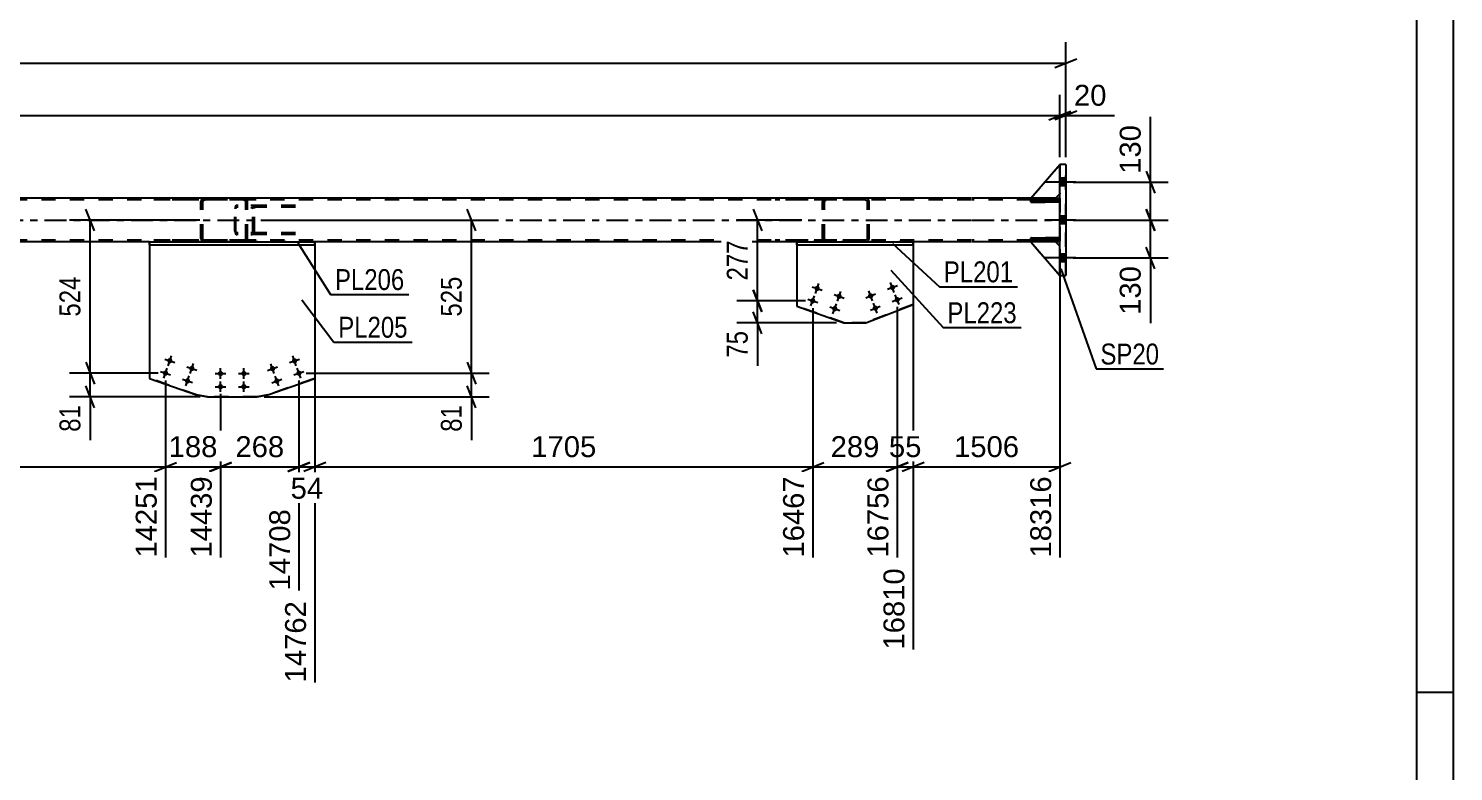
# Model space of a CAD drawing. Header units: millimetres. Extents: x -55 to 786, y -408 to 186.
# Drawn here: x 590.8 to 785.9, y -269.4 to -167.6 of the extents above; entities that cross this region are included whole.
import ezdxf

# ---------------------------------------------------------------- set-up
doc = ezdxf.new("R2010")
doc.units = ezdxf.units.MM
doc.linetypes.add('DXK_LINE_DOT2', pattern=[3.9198, 1.9599, -1.9599])
doc.linetypes.add('DXK_LINE_DOT3', pattern=[5.9187, 2.979, -0.9799, 0.9799, -0.9799])
doc.styles.add('Arial', font='ARIAL.TTF', dxfattribs={"height": 0.2})
doc.styles.add('Arial Narrow', font='ARIALN.TTF', dxfattribs={"height": 0.2})

# ---------------------------------------------------------------- blocks, each defined once
blk = doc.blocks.new('Unknown-318893114-1115')
at = {"color": 5, "linetype": 'Continuous'}
for p, q in [((785.92, -407.53), (785.92, 186.47)), ((780.92, -402.53), (780.92, 181.47)), ((785.92, -258.53), (780.92, -258.53))]:
    blk.add_line(p, q, dxfattribs=at)
blk = doc.blocks.new('Part-318893114-1820 - 1630')
at = {"color": 7, "linetype": 'DXK_LINE_DOT2'}
for p, q in [((728.02, -190.82), (732.02, -186.22)), ((732.02, -186.22), (732.02, -190.22)), ((731.42, -190.82), (728.02, -190.82)), ((732.02, -190.22), (731.42, -190.82))]:
    blk.add_line(p, q, dxfattribs=at)
blk = doc.blocks.new('Part-318893114-1666 - 1630')
at = {"color": 7, "linetype": 'DXK_LINE_DOT2'}
for p, q in [((620.26, -190.82), (607.91, -190.82)), ((620.26, -191.06), (607.91, -191.06)), ((614.43, -191.11), (614.39, -191.3)), ((614.65, -191.3), (614.66, -191.21)), ((614.66, -191.21), (614.72, -191.13)), ((614.9, -190.82), (614.71, -190.85)), ((614.72, -191.13), (614.8, -191.08)), ((614.8, -191.08), (614.9, -191.06)), ((620.46, -190.85), (620.26, -190.82)), ((620.26, -191.06), (620.36, -191.08)), ((620.36, -191.08), (620.44, -191.13)), ((620.44, -191.13), (620.5, -191.21)), ((620.5, -191.21), (620.52, -191.3)), ((620.77, -191.3), (620.74, -191.11)), ((614.39, -196.34), (614.39, -191.3)), ((614.65, -196.34), (614.65, -191.3)), ((620.52, -196.34), (620.52, -191.3)), ((620.77, -196.34), (620.77, -191.3)), ((620.26, -196.58), (607.91, -196.58)), ((620.26, -196.82), (607.91, -196.82)), ((614.39, -196.34), (614.43, -196.52)), ((614.66, -196.43), (614.65, -196.34)), ((614.72, -196.51), (614.66, -196.43)), ((614.71, -196.78), (614.9, -196.82)), ((614.8, -196.56), (614.72, -196.51)), ((614.9, -196.58), (614.8, -196.56)), ((620.36, -196.56), (620.26, -196.58)), ((620.26, -196.82), (620.46, -196.78)), ((620.44, -196.51), (620.36, -196.56)), ((620.5, -196.43), (620.44, -196.51)), ((620.52, -196.34), (620.5, -196.43)), ((620.74, -196.52), (620.77, -196.34))]:
    blk.add_line(p, q, dxfattribs=at)
for centre, start, end in [((614.88, -191.32), 110.7583, 155.68), ((620.28, -191.32), 24.32, 69.2417), ((614.88, -196.32), 204.32, 249.2417), ((620.28, -196.32), 290.7583, 335.68)]:
    blk.add_arc(centre, 0.496, start, end, dxfattribs=at)
blk = doc.blocks.new('Part-318893114-1647 - 1630')
at = {"color": 7, "linetype": 'DXK_LINE_DOT2'}
for p, q in [((619.06, -192.11), (619.04, -192.3)), ((619.04, -195.34), (619.04, -192.3)), ((619.12, -191.96), (619.06, -192.11)), ((619.21, -191.85), (619.12, -191.96)), ((619.17, -192.3), (619.18, -192.21)), ((619.17, -195.34), (619.17, -192.3)), ((619.18, -192.21), (619.21, -192.13)), ((619.31, -191.82), (619.21, -191.85)), ((619.21, -192.13), (619.26, -192.08)), ((619.26, -192.08), (619.31, -192.06)), ((627.31, -191.82), (619.31, -191.82)), ((627.31, -192.06), (619.31, -192.06)), ((620.77, -192.06), (620.77, -191.82)), ((621.41, -191.85), (621.22, -191.82)), ((621.22, -192.06), (621.32, -192.08)), ((621.32, -192.08), (621.4, -192.13)), ((621.4, -192.13), (621.45, -192.21)), ((621.45, -192.21), (621.47, -192.3)), ((621.47, -195.34), (621.47, -192.3)), ((621.72, -192.3), (621.69, -192.11)), ((621.72, -195.34), (621.72, -192.3)), ((619.04, -195.34), (619.06, -195.52)), ((619.06, -195.52), (619.12, -195.68)), ((619.12, -195.68), (619.21, -195.78)), ((619.18, -195.43), (619.17, -195.34)), ((619.21, -195.51), (619.18, -195.43)), ((619.26, -195.56), (619.21, -195.51)), ((619.21, -195.78), (619.31, -195.82)), ((619.31, -195.58), (619.26, -195.56)), ((627.31, -195.58), (619.31, -195.58)), ((627.31, -195.82), (619.31, -195.82)), ((620.77, -195.82), (620.77, -195.58)), ((621.32, -195.56), (621.22, -195.58)), ((621.22, -195.82), (621.41, -195.78)), ((621.4, -195.51), (621.32, -195.56)), ((621.45, -195.43), (621.4, -195.51)), ((621.47, -195.34), (621.45, -195.43)), ((621.69, -195.52), (621.72, -195.34))]:
    blk.add_line(p, q, dxfattribs=at)
for centre, start, end in [((621.24, -192.31), 23.8952, 68.8487), ((621.24, -195.32), 291.1513, 336.1048)]:
    blk.add_arc(centre, 0.492, start, end, dxfattribs=at)
blk = doc.blocks.new('Part-318893114-1802 - 1630')
at = {"color": 2, "linetype": 'Continuous'}
for p, q in [((732.02, -186.22), (732.02, -186.22)), ((732.02, -201.42), (732.02, -186.22)), ((732.82, -186.22), (732.02, -186.22)), ((732.82, -186.22), (732.82, -186.22)), ((732.82, -186.22), (732.82, -201.42)), ((732.02, -201.42), (732.02, -201.42)), ((732.02, -201.42), (732.82, -201.42)), ((732.82, -201.42), (732.82, -201.42))]:
    blk.add_line(p, q, dxfattribs=at)
at = {"color": 7, "linetype": 'DXK_LINE_DOT2'}
for p, q in [((732.02, -201.42), (732.02, -186.22)), ((732.82, -201.42), (732.82, -186.22))]:
    blk.add_line(p, q, dxfattribs=at)
blk = doc.blocks.new('Bolt-318893114-1747 - 1630')
at = {"linetype": 'Continuous'}
for points in [[(616.7, -214.85, -1), (617.42, -214.85, -1)], [(619.9, -214.85, -1), (620.62, -214.85, -1)], [(616.7, -216.65, -1), (617.42, -216.65, -1)], [(619.9, -216.65, -1), (620.62, -216.65, -1)]]:
    blk.add_hatch(color=1, dxfattribs=at).paths.add_polyline_path(points)
at = {"color": 1, "linetype": 'Continuous'}
for p, q in [((617.06, -215.57), (617.06, -214.13)), ((620.26, -215.57), (620.26, -214.13)), ((616.34, -214.85), (617.78, -214.85)), ((617.06, -217.37), (617.06, -215.93)), ((619.54, -214.85), (620.98, -214.85)), ((620.26, -217.37), (620.26, -215.93)), ((616.34, -216.65), (617.78, -216.65)), ((619.54, -216.65), (620.98, -216.65))]:
    blk.add_line(p, q, dxfattribs=at)
blk = doc.blocks.new('Part-318893114-1811 - 1630')
at = {"color": 2, "linetype": 'Continuous'}
for p, q in [((607.36, -197.22), (607.36, -196.82)), ((607.36, -196.82), (629.97, -196.82)), ((629.97, -196.82), (629.97, -197.22)), ((607.36, -197.22), (629.97, -197.22))]:
    blk.add_line(p, q, dxfattribs=at)
at = {"color": 7, "linetype": 'DXK_LINE_DOT2'}
for p, q in [((607.36, -196.82), (607.36, -197.22)), ((629.97, -197.22), (629.97, -196.82))]:
    blk.add_line(p, q, dxfattribs=at)
blk = doc.blocks.new('Part-318893114-1718 - 1630')
at = {"color": 7, "linetype": 'DXK_LINE_DOT2'}
for p, q in [((732.02, -191.06), (728.02, -191.06)), ((728.02, -191.06), (728.02, -191.38)), ((731.42, -191.38), (731.42, -191.06)), ((732.02, -191.38), (732.02, -191.06)), ((732.02, -191.06), (732.02, -191.38)), ((728.02, -191.38), (732.02, -191.38))]:
    blk.add_line(p, q, dxfattribs=at)
blk = doc.blocks.new('Part-318893114-1863 - 1630')
at = {"color": 7, "linetype": 'DXK_LINE_DOT2'}
for p, q in [((732.02, -196.26), (728.02, -196.26)), ((728.02, -196.26), (728.02, -196.58)), ((728.02, -196.58), (732.02, -196.58)), ((731.42, -196.58), (731.42, -196.26)), ((732.02, -196.58), (732.02, -196.26)), ((732.02, -196.26), (732.02, -196.58))]:
    blk.add_line(p, q, dxfattribs=at)
blk = doc.blocks.new('Part-318893114-1721 - 1630')
at = {"color": 2, "linetype": 'Continuous'}
for p, q in [((728.02, -191.38), (728.02, -191.06)), ((728.02, -191.06), (732.02, -191.06)), ((732.02, -191.38), (732.02, -191.06)), ((732.02, -191.38), (728.02, -191.38))]:
    blk.add_line(p, q, dxfattribs=at)
at = {"color": 7, "linetype": 'DXK_LINE_DOT2'}
for p, q in [((731.42, -191.38), (731.42, -191.06)), ((732.02, -191.06), (732.02, -191.38))]:
    blk.add_line(p, q, dxfattribs=at)
blk = doc.blocks.new('Bolt-318893114-1842 - 1630')
at = {"linetype": 'Continuous'}
for points in [[(623.96, -213.9), (624.02, -213.86), (624.09, -213.83), (624.16, -213.82), (624.24, -213.82), (624.31, -213.84), (624.38, -213.87), (624.44, -213.92), (624.48, -213.98), (624.52, -214.05), (624.54, -214.12), (624.54, -214.19), (624.53, -214.27), (624.51, -214.34), (624.46, -214.4), (624.41, -214.45), (624.35, -214.5), (624.28, -214.52), (624.2, -214.54), (624.13, -214.53), (624.06, -214.51), (623.99, -214.48), (623.93, -214.43), (623.88, -214.37), (623.85, -214.31), (623.83, -214.23), (623.82, -214.16), (623.84, -214.09), (623.86, -214.01), (623.9, -213.95)], [(626.97, -212.83), (627.03, -212.79), (627.1, -212.76), (627.18, -212.75), (627.25, -212.75), (627.33, -212.77), (627.39, -212.8), (627.45, -212.85), (627.5, -212.91), (627.53, -212.98), (627.55, -213.05), (627.56, -213.12), (627.55, -213.2), (627.52, -213.27), (627.48, -213.33), (627.43, -213.38), (627.36, -213.43), (627.29, -213.45), (627.22, -213.47), (627.15, -213.46), (627.07, -213.44), (627.01, -213.41), (626.95, -213.36), (626.9, -213.3), (626.86, -213.24), (626.84, -213.16), (626.84, -213.09), (626.85, -213.02), (626.88, -212.94), (626.92, -212.88)], [(627.57, -214.52), (627.64, -214.48), (627.71, -214.46), (627.78, -214.44), (627.86, -214.45), (627.93, -214.47), (628, -214.5), (628.05, -214.55), (628.1, -214.6), (628.14, -214.67), (628.16, -214.74), (628.16, -214.82), (628.15, -214.89), (628.12, -214.96), (628.08, -215.03), (628.03, -215.08), (627.97, -215.12), (627.9, -215.15), (627.82, -215.16), (627.75, -215.16), (627.67, -215.14), (627.61, -215.11), (627.55, -215.06), (627.5, -215), (627.47, -214.93), (627.45, -214.86), (627.44, -214.79), (627.45, -214.71), (627.48, -214.64), (627.52, -214.58)], [(624.56, -215.59), (624.62, -215.55), (624.69, -215.53), (624.76, -215.51), (624.84, -215.52), (624.91, -215.54), (624.98, -215.57), (625.04, -215.62), (625.09, -215.67), (625.12, -215.74), (625.14, -215.81), (625.14, -215.89), (625.13, -215.96), (625.11, -216.03), (625.07, -216.1), (625.01, -216.15), (624.95, -216.19), (624.88, -216.22), (624.81, -216.23), (624.73, -216.23), (624.66, -216.21), (624.59, -216.18), (624.53, -216.13), (624.48, -216.07), (624.45, -216), (624.43, -215.93), (624.43, -215.86), (624.44, -215.78), (624.46, -215.71), (624.5, -215.65)]]:
    blk.add_hatch(color=1, dxfattribs=at).paths.add_polyline_path(points)
at = {"color": 1, "linetype": 'Continuous'}
for p, q in [((627.44, -213.78), (626.96, -212.43)), ((623.5, -214.42), (624.86, -213.94)), ((624.42, -214.85), (623.94, -213.5)), ((626.52, -213.35), (627.88, -212.87)), ((627.12, -215.04), (628.48, -214.56)), ((628.04, -215.48), (627.56, -214.12)), ((624.11, -216.11), (625.46, -215.63)), ((625.03, -216.55), (624.54, -215.19))]:
    blk.add_line(p, q, dxfattribs=at)
blk = doc.blocks.new('Bolt-318893114-1742 - 1630')
at = {"linetype": 'Continuous'}
for points in [[(732.02, -188.1), (732.02, -189.14), (732.82, -189.14), (732.82, -188.1)], [(732.02, -188.1), (732.02, -189.14), (732.82, -189.14), (732.82, -188.1)], [(732.02, -188.1), (732.02, -189.14), (732.82, -189.14), (732.82, -188.1)], [(732.02, -193.3), (732.02, -194.34), (732.82, -194.34), (732.82, -193.3)], [(732.02, -193.3), (732.02, -194.34), (732.82, -194.34), (732.82, -193.3)], [(732.02, -198.5), (732.02, -199.54), (732.82, -199.54), (732.82, -198.5)], [(732.02, -198.5), (732.02, -199.54), (732.82, -199.54), (732.82, -198.5)], [(732.02, -198.5), (732.02, -199.54), (732.82, -199.54), (732.82, -198.5)]]:
    blk.add_hatch(color=1, dxfattribs=at).paths.add_polyline_path(points)
at = {"color": 1, "linetype": 'Continuous'}
for p, q in [((734.22, -188.62), (730.02, -188.62)), ((734.22, -188.62), (730.02, -188.62)), ((734.22, -188.62), (730.02, -188.62)), ((732.82, -188.1), (732.02, -188.1)), ((732.82, -188.1), (732.02, -188.1)), ((732.82, -188.1), (732.02, -188.1)), ((732.82, -189.14), (732.02, -189.14)), ((732.82, -189.14), (732.02, -189.14)), ((732.82, -189.14), (732.02, -189.14)), ((734.22, -193.82), (730.02, -193.82)), ((734.22, -193.82), (730.02, -193.82)), ((732.82, -193.3), (732.02, -193.3)), ((732.82, -193.3), (732.02, -193.3)), ((732.82, -194.34), (732.02, -194.34)), ((732.82, -194.34), (732.02, -194.34)), ((734.22, -199.02), (730.02, -199.02)), ((734.22, -199.02), (730.02, -199.02)), ((734.22, -199.02), (730.02, -199.02)), ((732.82, -198.5), (732.02, -198.5)), ((732.82, -198.5), (732.02, -198.5)), ((732.82, -198.5), (732.02, -198.5)), ((732.82, -199.54), (732.02, -199.54)), ((732.82, -199.54), (732.02, -199.54)), ((732.82, -199.54), (732.02, -199.54))]:
    blk.add_line(p, q, dxfattribs=at)
blk = doc.blocks.new('Part-318893114-1823 - 1630')
at = {"color": 2, "linetype": 'Continuous'}
for p, q in [((731.42, -196.82), (728.02, -196.82)), ((728.02, -196.82), (732.02, -201.42)), ((732.02, -197.42), (731.42, -196.82))]:
    blk.add_line(p, q, dxfattribs=at)
at = {"color": 7, "linetype": 'DXK_LINE_DOT2'}
blk.add_line((732.02, -201.42), (732.02, -197.42), dxfattribs=at)
blk = doc.blocks.new('Part-318893114-1892 - 1630')
at = {"color": 2, "linetype": 'Continuous'}
for p, q in [((719.92, -190.82), (54.37, -190.82)), ((728.02, -190.82), (720.02, -190.82)), ((731.42, -190.82), (732.02, -190.82)), ((607.36, -196.82), (541.45, -196.82)), ((696, -196.82), (629.97, -196.82)), ((719.92, -196.82), (711.92, -196.82)), ((728.02, -196.82), (720.02, -196.82)), ((732.02, -196.82), (731.42, -196.82))]:
    blk.add_line(p, q, dxfattribs=at)
at = {"color": 7, "linetype": 'DXK_LINE_DOT2'}
for p, q in [((719.92, -191.06), (54.37, -191.06)), ((732.02, -191.06), (720.02, -191.06)), ((731.42, -190.82), (728.02, -190.82)), ((732.02, -190.82), (732.02, -196.82)), ((719.92, -196.58), (54.37, -196.58)), ((629.97, -196.82), (607.36, -196.82)), ((711.92, -196.82), (696, -196.82)), ((732.02, -196.58), (720.02, -196.58)), ((731.42, -196.82), (728.02, -196.82))]:
    blk.add_line(p, q, dxfattribs=at)
at = {"color": 7, "linetype": 'DXK_LINE_DOT3'}
for p, q in [((54.37, -193.82), (719.92, -193.82)), ((720.02, -193.82), (732.02, -193.82))]:
    blk.add_line(p, q, dxfattribs=at)
blk = doc.blocks.new('Part-318893114-1870 - 1630')
at = {"color": 7, "linetype": 'DXK_LINE_DOT2'}
for p, q in [((705.4, -190.82), (693.04, -190.82)), ((705.4, -191.06), (693.04, -191.06)), ((699.56, -191.11), (699.52, -191.3)), ((699.78, -191.3), (699.8, -191.21)), ((699.8, -191.21), (699.85, -191.13)), ((700.03, -190.82), (699.84, -190.85)), ((699.85, -191.13), (699.94, -191.08)), ((699.94, -191.08), (700.03, -191.06)), ((705.59, -190.85), (705.4, -190.82)), ((705.4, -191.06), (705.5, -191.08)), ((705.5, -191.08), (705.58, -191.13)), ((705.58, -191.13), (705.63, -191.21)), ((705.63, -191.21), (705.65, -191.3)), ((705.91, -191.3), (705.87, -191.11)), ((699.52, -196.34), (699.52, -191.3)), ((699.78, -196.34), (699.78, -191.3)), ((705.65, -196.34), (705.65, -191.3)), ((705.91, -196.34), (705.91, -191.3)), ((705.4, -196.58), (693.04, -196.58)), ((705.4, -196.82), (693.04, -196.82)), ((699.52, -196.34), (699.56, -196.52)), ((699.8, -196.43), (699.78, -196.34)), ((699.85, -196.51), (699.8, -196.43)), ((699.84, -196.78), (700.03, -196.82)), ((699.94, -196.56), (699.85, -196.51)), ((700.03, -196.58), (699.94, -196.56)), ((705.5, -196.56), (705.4, -196.58)), ((705.4, -196.82), (705.59, -196.78)), ((705.58, -196.51), (705.5, -196.56)), ((705.63, -196.43), (705.58, -196.51)), ((705.65, -196.34), (705.63, -196.43)), ((705.87, -196.52), (705.91, -196.34))]:
    blk.add_line(p, q, dxfattribs=at)
for centre, start, end in [((700.02, -191.32), 110.7583, 155.68), ((705.42, -191.32), 24.32, 69.2417), ((700.02, -196.32), 204.32, 249.2417), ((705.42, -196.32), 290.7583, 335.68)]:
    blk.add_arc(centre, 0.496, start, end, dxfattribs=at)
blk = doc.blocks.new('Part-318893114-1821 - 1630')
at = {"color": 2, "linetype": 'Continuous'}
for p, q in [((728.02, -190.82), (732.02, -186.22)), ((731.42, -190.82), (728.02, -190.82)), ((732.02, -190.22), (731.42, -190.82))]:
    blk.add_line(p, q, dxfattribs=at)
at = {"color": 7, "linetype": 'DXK_LINE_DOT2'}
blk.add_line((732.02, -186.22), (732.02, -190.22), dxfattribs=at)
blk = doc.blocks.new('Part-318893114-1822 - 1630')
at = {"color": 7, "linetype": 'DXK_LINE_DOT2'}
for p, q in [((731.42, -196.82), (728.02, -196.82)), ((728.02, -196.82), (732.02, -201.42)), ((732.02, -197.42), (731.42, -196.82)), ((732.02, -201.42), (732.02, -197.42))]:
    blk.add_line(p, q, dxfattribs=at)
blk = doc.blocks.new('Bolt-318893114-1905 - 1630')
at = {"linetype": 'Continuous'}
for points in [[(698.43, -203.08), (698.46, -203.01), (698.51, -202.95), (698.57, -202.9), (698.63, -202.87), (698.71, -202.85), (698.78, -202.84), (698.86, -202.85), (698.93, -202.88), (698.99, -202.91), (699.05, -202.97), (699.09, -203.03), (699.12, -203.1), (699.13, -203.17), (699.13, -203.25), (699.11, -203.32), (699.08, -203.39), (699.03, -203.45), (698.97, -203.5), (698.91, -203.53), (698.84, -203.55), (698.76, -203.56), (698.69, -203.55), (698.62, -203.53), (698.55, -203.49), (698.5, -203.43), (698.45, -203.37), (698.43, -203.3), (698.41, -203.23), (698.41, -203.15)], [(697.83, -204.78), (697.86, -204.71), (697.91, -204.65), (697.97, -204.6), (698.03, -204.56), (698.1, -204.54), (698.18, -204.54), (698.25, -204.55), (698.32, -204.57), (698.39, -204.61), (698.44, -204.66), (698.49, -204.73), (698.51, -204.79), (698.53, -204.87), (698.53, -204.94), (698.51, -205.02), (698.48, -205.08), (698.43, -205.14), (698.37, -205.19), (698.31, -205.23), (698.23, -205.25), (698.16, -205.26), (698.09, -205.25), (698.01, -205.22), (697.95, -205.18), (697.9, -205.13), (697.85, -205.07), (697.82, -205), (697.81, -204.92), (697.81, -204.85)], [(701.45, -204.15), (701.48, -204.08), (701.53, -204.02), (701.58, -203.97), (701.65, -203.94), (701.72, -203.92), (701.8, -203.91), (701.87, -203.92), (701.94, -203.95), (702.01, -203.98), (702.06, -204.04), (702.1, -204.1), (702.13, -204.17), (702.15, -204.24), (702.14, -204.32), (702.13, -204.39), (702.09, -204.46), (702.05, -204.52), (701.99, -204.57), (701.92, -204.6), (701.85, -204.62), (701.78, -204.63), (701.7, -204.62), (701.63, -204.59), (701.57, -204.56), (701.51, -204.5), (701.47, -204.44), (701.44, -204.37), (701.43, -204.3), (701.43, -204.22)], [(700.85, -205.85), (700.88, -205.78), (700.92, -205.72), (700.98, -205.67), (701.05, -205.63), (701.12, -205.61), (701.19, -205.61), (701.27, -205.62), (701.34, -205.64), (701.4, -205.68), (701.46, -205.73), (701.5, -205.79), (701.53, -205.86), (701.54, -205.94), (701.54, -206.01), (701.52, -206.09), (701.49, -206.15), (701.45, -206.21), (701.39, -206.26), (701.32, -206.3), (701.25, -206.32), (701.18, -206.33), (701.1, -206.32), (701.03, -206.29), (700.97, -206.25), (700.91, -206.2), (700.87, -206.14), (700.84, -206.07), (700.83, -205.99), (700.83, -205.92)]]:
    blk.add_hatch(color=1, dxfattribs=at).paths.add_polyline_path(points)
at = {"color": 1, "linetype": 'Continuous'}
for p, q in [((698.09, -202.96), (699.45, -203.44)), ((698.53, -203.88), (699.01, -202.52)), ((697.49, -204.66), (698.85, -205.14)), ((697.93, -205.58), (698.41, -204.22)), ((701.11, -204.03), (702.47, -204.51)), ((701.55, -204.95), (702.03, -203.59)), ((700.51, -205.73), (701.86, -206.21)), ((700.94, -206.65), (701.43, -205.29))]:
    blk.add_line(p, q, dxfattribs=at)
blk = doc.blocks.new('Part-318893114-1906 - 1630')
at = {"color": 2, "linetype": 'Continuous'}
for p, q in [((728.02, -196.58), (728.02, -196.26)), ((728.02, -196.26), (732.02, -196.26)), ((732.02, -196.58), (728.02, -196.58)), ((732.02, -196.58), (732.02, -196.26))]:
    blk.add_line(p, q, dxfattribs=at)
at = {"color": 7, "linetype": 'DXK_LINE_DOT2'}
for p, q in [((731.42, -196.58), (731.42, -196.26)), ((732.02, -196.26), (732.02, -196.58))]:
    blk.add_line(p, q, dxfattribs=at)
blk = doc.blocks.new('Part-318893114-1977 - 1630')
at = {"color": 2, "linetype": 'Continuous'}
for p, q in [((607.36, -197.22), (607.36, -215.51)), ((629.97, -197.22), (629.97, -215.52)), ((607.36, -215.51), (607.36, -215.51)), ((607.36, -215.51), (613.77, -217.78)), ((623.56, -217.79), (629.97, -215.52)), ((629.97, -215.52), (629.97, -215.52)), ((613.77, -217.78), (613.77, -217.78)), ((613.77, -217.78), (615.26, -218.05)), ((615.26, -218.05), (615.26, -218.05)), ((615.26, -218.05), (622.06, -218.05)), ((622.06, -218.05), (623.56, -217.79)), ((622.06, -218.05), (622.06, -218.05)), ((623.56, -217.79), (623.56, -217.79))]:
    blk.add_line(p, q, dxfattribs=at)
at = {"color": 7, "linetype": 'DXK_LINE_DOT2'}
for p, q in [((607.36, -197.22), (629.97, -197.22)), ((607.36, -197.22), (629.97, -197.22)), ((613.77, -217.78), (607.36, -215.51)), ((629.97, -215.52), (623.56, -217.79)), ((615.26, -218.05), (613.77, -217.78)), ((622.06, -218.05), (615.26, -218.05)), ((623.56, -217.79), (622.06, -218.05))]:
    blk.add_line(p, q, dxfattribs=at)
blk = doc.blocks.new('Part-318893114-2008 - 1630')
at = {"color": 2, "linetype": 'Continuous'}
for p, q in [((696, -197.22), (696, -205.61)), ((711.92, -197.22), (711.92, -205.39)), ((696, -205.61), (696, -205.61)), ((696, -205.61), (702.41, -207.89)), ((705.46, -207.89), (711.92, -205.39)), ((711.92, -205.39), (711.92, -205.39)), ((702.41, -207.89), (702.41, -207.89)), ((702.41, -207.89), (705.46, -207.89)), ((705.46, -207.89), (705.46, -207.89))]:
    blk.add_line(p, q, dxfattribs=at)
at = {"color": 7, "linetype": 'DXK_LINE_DOT2'}
for p, q in [((696, -197.22), (711.92, -197.22)), ((696, -197.22), (711.92, -197.22)), ((702.41, -207.89), (696, -205.61)), ((711.92, -205.39), (705.46, -207.89)), ((705.46, -207.89), (702.41, -207.89))]:
    blk.add_line(p, q, dxfattribs=at)
blk = doc.blocks.new('Part-318893114-2013 - 1630')
at = {"color": 2, "linetype": 'Continuous'}
for p, q in [((696, -197.22), (696, -196.82)), ((696, -196.82), (711.92, -196.82)), ((711.92, -196.82), (711.92, -197.22)), ((696, -197.22), (711.92, -197.22))]:
    blk.add_line(p, q, dxfattribs=at)
at = {"color": 7, "linetype": 'DXK_LINE_DOT2'}
for p, q in [((696, -196.82), (696, -197.22)), ((711.92, -197.22), (711.92, -196.82))]:
    blk.add_line(p, q, dxfattribs=at)
blk = doc.blocks.new('Bolt-318893114-2014 - 1630')
at = {"linetype": 'Continuous'}
for points in [[(609.19, -214.67), (609.22, -214.6), (609.26, -214.55), (609.32, -214.5), (609.39, -214.46), (609.46, -214.44), (609.53, -214.43), (609.61, -214.44), (609.68, -214.47), (609.74, -214.51), (609.8, -214.56), (609.84, -214.62), (609.87, -214.69), (609.88, -214.76), (609.88, -214.84), (609.86, -214.91), (609.83, -214.98), (609.79, -215.04), (609.73, -215.09), (609.66, -215.13), (609.59, -215.15), (609.51, -215.15), (609.44, -215.14), (609.37, -215.12), (609.31, -215.08), (609.25, -215.03), (609.21, -214.96), (609.18, -214.9), (609.17, -214.82), (609.17, -214.75)], [(609.79, -212.98), (609.82, -212.91), (609.87, -212.85), (609.92, -212.8), (609.99, -212.76), (610.06, -212.74), (610.14, -212.74), (610.21, -212.75), (610.28, -212.77), (610.35, -212.81), (610.4, -212.86), (610.44, -212.93), (610.47, -212.99), (610.49, -213.07), (610.48, -213.14), (610.47, -213.22), (610.43, -213.28), (610.39, -213.34), (610.33, -213.39), (610.26, -213.43), (610.19, -213.45), (610.12, -213.46), (610.04, -213.45), (609.97, -213.42), (609.91, -213.38), (609.85, -213.33), (609.81, -213.27), (609.78, -213.2), (609.77, -213.12), (609.77, -213.05)], [(612.8, -214.05), (612.84, -213.98), (612.88, -213.92), (612.94, -213.87), (613, -213.83), (613.08, -213.81), (613.15, -213.81), (613.23, -213.82), (613.3, -213.84), (613.36, -213.88), (613.42, -213.93), (613.46, -213.99), (613.49, -214.06), (613.5, -214.14), (613.5, -214.21), (613.48, -214.29), (613.45, -214.35), (613.4, -214.41), (613.35, -214.46), (613.28, -214.5), (613.21, -214.52), (613.13, -214.53), (613.06, -214.52), (612.99, -214.49), (612.92, -214.45), (612.87, -214.4), (612.83, -214.34), (612.8, -214.27), (612.78, -214.19), (612.79, -214.12)], [(612.2, -215.74), (612.23, -215.67), (612.28, -215.61), (612.34, -215.57), (612.4, -215.53), (612.47, -215.51), (612.55, -215.5), (612.62, -215.51), (612.7, -215.54), (612.76, -215.58), (612.81, -215.63), (612.86, -215.69), (612.89, -215.76), (612.9, -215.83), (612.9, -215.91), (612.88, -215.98), (612.85, -216.05), (612.8, -216.11), (612.74, -216.16), (612.68, -216.2), (612.61, -216.22), (612.53, -216.22), (612.46, -216.21), (612.39, -216.19), (612.32, -216.15), (612.27, -216.1), (612.22, -216.03), (612.2, -215.96), (612.18, -215.89), (612.18, -215.82)]]:
    blk.add_hatch(color=1, dxfattribs=at).paths.add_polyline_path(points)
at = {"color": 1, "linetype": 'Continuous'}
for p, q in [((609.89, -213.78), (610.37, -212.42)), ((608.85, -214.55), (610.2, -215.03)), ((609.28, -215.47), (609.77, -214.11)), ((609.45, -212.86), (610.8, -213.34)), ((612.46, -213.93), (613.82, -214.41)), ((612.9, -214.85), (613.38, -213.49)), ((611.86, -215.62), (613.22, -216.1)), ((612.3, -216.54), (612.78, -215.18))]:
    blk.add_line(p, q, dxfattribs=at)
blk = doc.blocks.new('Bolt-318893114-2015 - 1630')
at = {"linetype": 'Continuous'}
for points in [[(708.75, -203.18), (708.73, -203.1), (708.72, -203.03), (708.74, -202.96), (708.77, -202.89), (708.81, -202.82), (708.86, -202.77), (708.93, -202.73), (709, -202.71), (709.07, -202.69), (709.15, -202.7), (709.22, -202.72), (709.28, -202.76), (709.34, -202.8), (709.39, -202.86), (709.42, -202.93), (709.44, -203), (709.44, -203.08), (709.43, -203.15), (709.4, -203.22), (709.36, -203.29), (709.31, -203.34), (709.24, -203.38), (709.17, -203.4), (709.1, -203.41), (709.02, -203.41), (708.95, -203.39), (708.88, -203.35), (708.83, -203.3), (708.78, -203.25)], [(705.76, -204.33), (705.74, -204.26), (705.74, -204.18), (705.75, -204.11), (705.78, -204.04), (705.82, -203.98), (705.88, -203.93), (705.94, -203.89), (706.01, -203.86), (706.09, -203.85), (706.16, -203.85), (706.23, -203.88), (706.3, -203.91), (706.36, -203.96), (706.4, -204.02), (706.44, -204.09), (706.46, -204.16), (706.46, -204.23), (706.45, -204.31), (706.42, -204.38), (706.38, -204.44), (706.32, -204.49), (706.26, -204.53), (706.19, -204.56), (706.11, -204.57), (706.04, -204.56), (705.97, -204.54), (705.9, -204.51), (705.84, -204.46), (705.79, -204.4)], [(709.4, -204.86), (709.38, -204.78), (709.37, -204.71), (709.39, -204.63), (709.42, -204.56), (709.46, -204.5), (709.51, -204.45), (709.58, -204.41), (709.65, -204.38), (709.72, -204.37), (709.8, -204.38), (709.87, -204.4), (709.93, -204.43), (709.99, -204.48), (710.04, -204.54), (710.07, -204.61), (710.09, -204.68), (710.09, -204.76), (710.08, -204.83), (710.05, -204.9), (710.01, -204.96), (709.96, -205.02), (709.89, -205.06), (709.82, -205.08), (709.75, -205.09), (709.67, -205.09), (709.6, -205.07), (709.53, -205.03), (709.47, -204.98), (709.43, -204.92)], [(706.41, -206.01), (706.39, -205.94), (706.39, -205.86), (706.4, -205.79), (706.43, -205.72), (706.47, -205.66), (706.53, -205.6), (706.59, -205.56), (706.66, -205.54), (706.74, -205.53), (706.81, -205.53), (706.88, -205.55), (706.95, -205.59), (707.01, -205.64), (707.05, -205.7), (707.09, -205.76), (707.11, -205.84), (707.11, -205.91), (707.1, -205.99), (707.07, -206.06), (707.03, -206.12), (706.97, -206.17), (706.91, -206.21), (706.84, -206.24), (706.76, -206.25), (706.69, -206.24), (706.61, -206.22), (706.55, -206.19), (706.49, -206.14), (706.44, -206.08)]]:
    blk.add_hatch(color=1, dxfattribs=at).paths.add_polyline_path(points)
at = {"color": 1, "linetype": 'Continuous'}
for p, q in [((708.41, -203.31), (709.76, -202.79)), ((709.34, -203.73), (708.82, -202.38)), ((705.43, -204.47), (706.77, -203.95)), ((706.36, -204.88), (705.84, -203.54)), ((709.06, -204.99), (710.4, -204.47)), ((709.99, -205.4), (709.47, -204.06)), ((706.08, -206.15), (707.42, -205.63)), ((707.01, -206.56), (706.49, -205.22))]:
    blk.add_line(p, q, dxfattribs=at)
blk = doc.blocks.new('StraightDimension-318893114-2037 - 1630')
at = {"color": 7, "linetype": 'Continuous'}
for p, q in [((690.01, -192.32), (691.21, -195.32)), ((696.67, -193.82), (687.76, -193.82)), ((690.61, -204.9), (690.61, -193.82)), ((697.17, -204.9), (687.76, -204.9)), ((691.21, -206.4), (690.01, -203.4))]:
    blk.add_line(p, q, dxfattribs=at)
at = {"color": 0}
blk.add_wipeout([(689.86, -196.02), (685.66, -196.02), (685.66, -202.7), (689.86, -202.7)], dxfattribs=at)
at = {"color": 3, "style": 'Arial Narrow'}
blk.add_text('277', height=2.863, rotation=90.0002, dxfattribs=at).set_placement((689.26, -202.1))
blk = doc.blocks.new('StraightDimension-318893114-2262 - 1630')
at = {"color": 7, "linetype": 'Continuous'}
for p, q in [((711.92, -198.22), (711.92, -252.67)), ((732.02, -197.82), (732.02, -240.07)), ((713.42, -227.05), (710.42, -228.25)), ((711.92, -227.65), (732.02, -227.65)), ((730.52, -228.25), (733.52, -227.05))]:
    blk.add_line(p, q, dxfattribs=at)
at = {"color": 0}
blk.add_wipeout([(727.01, -226.9), (727.01, -222.7), (716.92, -222.7), (716.92, -226.9)], dxfattribs=at)
at = {"color": 0, "linetype": 'Continuous'}
blk.add_wipeout([(731.42, -228.35), (727.22, -228.35), (727.22, -240.67), (731.42, -240.67)], dxfattribs=at)
at = {"color": 3, "style": 'Arial'}
blk.add_text('1506', height=2.865, dxfattribs=at).set_placement((717.52, -226.3))
at = {"color": 3, "linetype": 'Continuous', "style": 'Arial'}
blk.add_text('18316', height=2.865, rotation=90.0002, dxfattribs=at).set_placement((730.82, -240.07))
blk = doc.blocks.new('StraightDimension-318893114-2298 - 1630')
at = {"color": 7, "linetype": 'Continuous'}
for p, q in [((627.8, -215.8), (627.8, -244.57)), ((617.06, -217.65), (617.06, -240.07)), ((615.56, -228.25), (618.56, -227.05)), ((617.06, -227.65), (627.8, -227.65)), ((629.3, -227.05), (626.3, -228.25))]:
    blk.add_line(p, q, dxfattribs=at)
at = {"color": 0}
blk.add_wipeout([(626.37, -226.9), (626.37, -222.7), (618.5, -222.7), (618.5, -226.9)], dxfattribs=at)
at = {"color": 0, "linetype": 'Continuous'}
blk.add_wipeout([(627.2, -232.85), (623, -232.85), (623, -245.17), (627.2, -245.17)], dxfattribs=at)
at = {"color": 3, "style": 'Arial'}
blk.add_text('268', height=2.865, dxfattribs=at).set_placement((619.1, -226.3))
at = {"color": 3, "linetype": 'Continuous', "style": 'Arial'}
blk.add_text('14708', height=2.865, rotation=90.0002, dxfattribs=at).set_placement((626.6, -244.57))
blk = doc.blocks.new('StraightDimension-318893114-2268 - 1630')
at = {"color": 7, "linetype": 'Continuous'}
for p, q in [((711.92, -198.22), (711.92, -252.67)), ((709.73, -205.73), (709.73, -240.07)), ((708.23, -228.25), (711.23, -227.05)), ((709.73, -227.65), (711.92, -227.65)), ((713.42, -227.05), (710.42, -228.25))]:
    blk.add_line(p, q, dxfattribs=at)
at = {"color": 0}
blk.add_wipeout([(713.65, -226.9), (713.65, -222.7), (708, -222.7), (708, -226.9)], dxfattribs=at)
at = {"color": 0, "linetype": 'Continuous'}
blk.add_wipeout([(711.32, -240.95), (707.12, -240.95), (707.12, -253.27), (711.32, -253.27)], dxfattribs=at)
at = {"color": 3, "style": 'Arial'}
blk.add_text('55', height=2.865, dxfattribs=at).set_placement((708.6, -226.3))
at = {"color": 3, "linetype": 'Continuous', "style": 'Arial'}
blk.add_text('16810', height=2.865, rotation=90.0002, dxfattribs=at).set_placement((710.72, -252.67))
blk = doc.blocks.new('StraightDimension-318893114-2025 - 1630')
at = {"color": 7, "linetype": 'Continuous'}
for p, q in [((697.17, -204.9), (687.76, -204.9)), ((690.01, -203.4), (691.21, -206.4)), ((690.61, -207.89), (690.61, -204.9)), ((691.21, -209.39), (690.01, -206.39)), ((701.41, -207.89), (687.76, -207.89))]:
    blk.add_line(p, q, dxfattribs=at)
at = {"color": 0}
blk.add_wipeout([(689.86, -208.41), (685.66, -208.41), (685.66, -213.27), (689.86, -213.27)], dxfattribs=at)
at = {"color": 7, "linetype": 'Continuous'}
blk.add_line((690.61, -207.89), (690.61, -213.79), dxfattribs=at)
blk.add_line((690.61, -207.89), (690.61, -213.79), dxfattribs=at)
at = {"color": 3, "style": 'Arial Narrow'}
blk.add_text('75', height=2.863, rotation=90.0002, dxfattribs=at).set_placement((689.26, -212.67))
blk = doc.blocks.new('StraightDimension-318893114-2054 - 1630')
at = {"color": 7, "linetype": 'Continuous'}
for p, q in [((652.05, -195.32), (650.85, -192.32)), ((623.05, -193.82), (653.85, -193.82)), ((651.45, -214.8), (651.45, -193.82)), ((650.85, -213.3), (652.05, -216.3)), ((628.8, -214.8), (653.85, -214.8))]:
    blk.add_line(p, q, dxfattribs=at)
at = {"color": 0}
blk.add_wipeout([(650.7, -200.97), (646.5, -200.97), (646.5, -207.65), (650.7, -207.65)], dxfattribs=at)
at = {"color": 3, "style": 'Arial Narrow'}
blk.add_text('525', height=2.863, rotation=90.0002, dxfattribs=at).set_placement((650.1, -207.05))
blk = doc.blocks.new('StraightDimension-318893114-2070 - 1630')
at = {"color": 7, "linetype": 'Continuous'}
for p, q in [((650.85, -213.3), (652.05, -216.3)), ((628.8, -214.8), (653.85, -214.8)), ((652.05, -219.55), (650.85, -216.55)), ((651.45, -218.05), (651.45, -214.8)), ((623.06, -218.05), (653.85, -218.05))]:
    blk.add_line(p, q, dxfattribs=at)
at = {"color": 0}
blk.add_wipeout([(650.7, -218.58), (646.5, -218.58), (646.5, -223.43), (650.7, -223.43)], dxfattribs=at)
at = {"color": 7, "linetype": 'Continuous'}
blk.add_line((651.45, -218.05), (651.45, -223.96), dxfattribs=at)
blk.add_line((651.45, -218.05), (651.45, -223.96), dxfattribs=at)
at = {"color": 3, "style": 'Arial Narrow'}
blk.add_text('81', height=2.863, rotation=90.0002, dxfattribs=at).set_placement((650.1, -222.83))
blk = doc.blocks.new('StraightDimension-318893114-2081 - 1630')
at = {"color": 7, "linetype": 'Continuous'}
for p, q in [((599.82, -195.32), (598.62, -192.32)), ((614.25, -193.82), (596.37, -193.82)), ((599.22, -214.79), (599.22, -193.82)), ((598.62, -213.29), (599.82, -216.29)), ((608.52, -214.79), (596.37, -214.79))]:
    blk.add_line(p, q, dxfattribs=at)
at = {"color": 0}
blk.add_wipeout([(598.47, -200.96), (594.27, -200.96), (594.27, -207.65), (598.47, -207.65)], dxfattribs=at)
at = {"color": 3, "style": 'Arial Narrow'}
blk.add_text('524', height=2.863, rotation=90.0002, dxfattribs=at).set_placement((597.87, -207.05))
blk = doc.blocks.new('StraightDimension-318893114-2098 - 1630')
at = {"color": 7, "linetype": 'Continuous'}
for p, q in [((598.62, -213.29), (599.82, -216.29)), ((608.52, -214.79), (596.37, -214.79)), ((599.82, -219.55), (598.62, -216.55)), ((599.22, -218.05), (599.22, -214.79)), ((614.26, -218.05), (596.37, -218.05))]:
    blk.add_line(p, q, dxfattribs=at)
at = {"color": 0}
blk.add_wipeout([(598.47, -218.58), (594.27, -218.58), (594.27, -223.43), (598.47, -223.43)], dxfattribs=at)
at = {"color": 7, "linetype": 'Continuous'}
blk.add_line((599.22, -218.05), (599.22, -223.96), dxfattribs=at)
blk.add_line((599.22, -218.05), (599.22, -223.96), dxfattribs=at)
at = {"color": 3, "style": 'Arial Narrow'}
blk.add_text('81', height=2.863, rotation=90.0002, dxfattribs=at).set_placement((597.87, -222.83))
blk = doc.blocks.new('StraightDimension-318893114-2181 - 1630')
at = {"color": 7, "linetype": 'Continuous'}
for p, q in [((743.83, -192.32), (745.03, -195.32)), ((733.82, -193.82), (746.83, -193.82)), ((744.43, -199.02), (744.43, -193.82)), ((733.82, -199.02), (746.83, -199.02)), ((745.03, -200.52), (743.83, -197.52))]:
    blk.add_line(p, q, dxfattribs=at)
at = {"color": 0}
blk.add_wipeout([(743.68, -199.54), (739.48, -199.54), (739.48, -207.41), (743.68, -207.41)], dxfattribs=at)
at = {"color": 7, "linetype": 'Continuous'}
blk.add_line((744.43, -199.02), (744.43, -207.94), dxfattribs=at)
blk.add_line((744.43, -199.02), (744.43, -207.94), dxfattribs=at)
at = {"color": 3, "style": 'Arial'}
blk.add_text('130', height=2.865, rotation=90.0002, dxfattribs=at).set_placement((743.08, -206.81))
blk = doc.blocks.new('StraightDimension-318893114-2189 - 1630')
at = {"color": 7, "linetype": 'Continuous'}
for p, q in [((743.83, -187.12), (745.03, -190.12)), ((733.82, -188.62), (746.83, -188.62)), ((744.43, -193.82), (744.43, -188.62)), ((745.03, -195.32), (743.83, -192.32)), ((733.82, -193.82), (746.83, -193.82))]:
    blk.add_line(p, q, dxfattribs=at)
at = {"color": 0}
blk.add_wipeout([(743.68, -180.22), (739.48, -180.22), (739.48, -188.09), (743.68, -188.09)], dxfattribs=at)
at = {"color": 7, "linetype": 'Continuous'}
blk.add_line((744.43, -188.62), (744.43, -179.7), dxfattribs=at)
blk.add_line((744.43, -188.62), (744.43, -179.7), dxfattribs=at)
at = {"color": 3, "style": 'Arial'}
blk.add_text('130', height=2.865, rotation=90.0002, dxfattribs=at).set_placement((743.08, -187.49))
blk = doc.blocks.new('StraightDimension-318893114-2275 - 1630')
at = {"color": 7, "linetype": 'Continuous'}
for p, q in [((698.17, -205.9), (698.17, -240.07)), ((709.73, -205.73), (709.73, -240.07)), ((696.67, -228.25), (699.67, -227.05)), ((698.17, -227.65), (709.73, -227.65)), ((711.23, -227.05), (708.23, -228.25))]:
    blk.add_line(p, q, dxfattribs=at)
at = {"color": 0}
blk.add_wipeout([(707.89, -226.9), (707.89, -222.7), (700.02, -222.7), (700.02, -226.9)], dxfattribs=at)
at = {"color": 0, "linetype": 'Continuous'}
blk.add_wipeout([(709.13, -228.35), (704.93, -228.35), (704.93, -240.67), (709.13, -240.67)], dxfattribs=at)
at = {"color": 3, "style": 'Arial'}
blk.add_text('289', height=2.865, dxfattribs=at).set_placement((700.62, -226.3))
at = {"color": 3, "linetype": 'Continuous', "style": 'Arial'}
blk.add_text('16756', height=2.865, rotation=90.0002, dxfattribs=at).set_placement((708.53, -240.07))
blk = doc.blocks.new('StraightDimension-318893114-2284 - 1630')
at = {"color": 7, "linetype": 'Continuous'}
for p, q in [((629.97, -198.22), (629.97, -257.17)), ((698.17, -205.9), (698.17, -240.07)), ((631.47, -227.05), (628.47, -228.25)), ((629.97, -227.65), (698.17, -227.65)), ((696.67, -228.25), (699.67, -227.05))]:
    blk.add_line(p, q, dxfattribs=at)
at = {"color": 0}
blk.add_wipeout([(669.11, -226.9), (669.11, -222.7), (659.02, -222.7), (659.02, -226.9)], dxfattribs=at)
at = {"color": 0, "linetype": 'Continuous'}
blk.add_wipeout([(697.57, -228.35), (693.37, -228.35), (693.37, -240.67), (697.57, -240.67)], dxfattribs=at)
at = {"color": 3, "style": 'Arial'}
blk.add_text('1705', height=2.865, dxfattribs=at).set_placement((659.62, -226.3))
at = {"color": 3, "linetype": 'Continuous', "style": 'Arial'}
blk.add_text('16467', height=2.865, rotation=90.0002, dxfattribs=at).set_placement((696.97, -240.07))
blk = doc.blocks.new('StraightDimension-318893114-2291 - 1630')
at = {"color": 7, "linetype": 'Continuous'}
for p, q in [((629.97, -198.22), (629.97, -257.17)), ((627.8, -215.8), (627.8, -244.57)), ((626.3, -228.25), (629.3, -227.05)), ((627.8, -227.65), (629.97, -227.65)), ((631.47, -227.05), (628.47, -228.25))]:
    blk.add_line(p, q, dxfattribs=at)
at = {"color": 0}
blk.add_wipeout([(631.71, -232.6), (631.71, -228.4), (626.06, -228.4), (626.06, -232.6)], dxfattribs=at)
at = {"color": 0, "linetype": 'Continuous'}
blk.add_wipeout([(629.37, -245.45), (625.17, -245.45), (625.17, -257.77), (629.37, -257.77)], dxfattribs=at)
at = {"color": 3, "style": 'Arial'}
blk.add_text('54', height=2.865, dxfattribs=at).set_placement((626.66, -232))
at = {"color": 3, "linetype": 'Continuous', "style": 'Arial'}
blk.add_text('14762', height=2.865, rotation=90.0002, dxfattribs=at).set_placement((628.77, -257.17))
blk = doc.blocks.new('StraightDimension-318893114-2307 - 1630')
at = {"color": 7, "linetype": 'Continuous'}
for p, q in [((609.52, -215.79), (609.52, -240.07)), ((617.06, -217.65), (617.06, -240.07)), ((608.02, -228.25), (611.02, -227.05)), ((609.52, -227.65), (617.06, -227.65)), ((618.56, -227.05), (615.56, -228.25))]:
    blk.add_line(p, q, dxfattribs=at)
at = {"color": 0}
blk.add_wipeout([(617.23, -226.9), (617.23, -222.7), (609.36, -222.7), (609.36, -226.9)], dxfattribs=at)
at = {"color": 0, "linetype": 'Continuous'}
blk.add_wipeout([(616.46, -228.35), (612.26, -228.35), (612.26, -240.67), (616.46, -240.67)], dxfattribs=at)
at = {"color": 3, "style": 'Arial'}
blk.add_text('188', height=2.865, dxfattribs=at).set_placement((609.96, -226.3))
at = {"color": 3, "linetype": 'Continuous', "style": 'Arial'}
blk.add_text('14439', height=2.865, rotation=90.0002, dxfattribs=at).set_placement((615.86, -240.07))
blk = doc.blocks.new('StraightDimension-318893114-2316 - 1630')
at = {"color": 7, "linetype": 'Continuous'}
for p, q in [((541.45, -198.22), (541.45, -252.67)), ((609.52, -215.79), (609.52, -240.07)), ((542.95, -227.05), (539.95, -228.25)), ((541.45, -227.65), (609.52, -227.65)), ((608.02, -228.25), (611.02, -227.05))]:
    blk.add_line(p, q, dxfattribs=at)
at = {"color": 0}
blk.add_wipeout([(580.54, -226.9), (580.54, -222.7), (570.44, -222.7), (570.44, -226.9)], dxfattribs=at)
at = {"color": 0, "linetype": 'Continuous'}
blk.add_wipeout([(608.92, -228.35), (604.72, -228.35), (604.72, -240.67), (608.92, -240.67)], dxfattribs=at)
at = {"color": 3, "style": 'Arial'}
blk.add_text('1702', height=2.865, dxfattribs=at).set_placement((571.04, -226.3))
at = {"color": 3, "linetype": 'Continuous', "style": 'Arial'}
blk.add_text('14251', height=2.865, rotation=90.0002, dxfattribs=at).set_placement((608.32, -240.07))
blk = doc.blocks.new('StraightDimension-318893114-2416 - 1630')
at = {"color": 7, "linetype": 'Continuous'}
for p, q in [((732.02, -185.22), (732.02, -176.66)), ((732.82, -185.22), (732.82, -176.66)), ((730.52, -180.11), (733.52, -178.91)), ((734.32, -178.91), (731.32, -180.11)), ((732.02, -179.51), (732.82, -179.51))]:
    blk.add_line(p, q, dxfattribs=at)
at = {"color": 0}
blk.add_wipeout([(738.99, -178.76), (738.99, -174.56), (733.34, -174.56), (733.34, -178.76)], dxfattribs=at)
at = {"color": 7, "linetype": 'Continuous'}
blk.add_line((732.82, -179.51), (739.51, -179.51), dxfattribs=at)
blk.add_line((732.82, -179.51), (739.51, -179.51), dxfattribs=at)
at = {"color": 3, "style": 'Arial'}
blk.add_text('20', height=2.865, dxfattribs=at).set_placement((733.94, -178.16))
blk = doc.blocks.new('StraightDimension-318893114-2432 - 1630')
at = {"color": 7, "linetype": 'Continuous'}
for p, q in [((732.02, -185.22), (732.02, -176.66)), ((42.27, -179.51), (732.02, -179.51)), ((730.52, -180.11), (733.52, -178.91))]:
    blk.add_line(p, q, dxfattribs=at)
blk = doc.blocks.new('StraightDimension-318893114-2471 - 1630')
at = {"color": 7, "linetype": 'Continuous'}
for p, q in [((732.82, -185.22), (732.82, -169.47)), ((731.32, -172.92), (734.32, -171.72)), ((41.47, -172.32), (732.82, -172.32))]:
    blk.add_line(p, q, dxfattribs=at)
blk = doc.blocks.new('Mark-318893114-1807 - 1630')
at = {"color": 0}
blk.add_wipeout([(642.24, -203.41), (642.24, -200.41), (632.74, -200.41), (632.74, -203.41)], dxfattribs=at)
blk.add_wipeout([(642.24, -203.41), (642.24, -200.41), (632.74, -200.41), (632.74, -203.41)], dxfattribs=at)
at = {"color": 30, "linetype": 'Continuous'}
for p, q in [((627.67, -196.93), (632.14, -204.01)), ((632.14, -204.01), (642.84, -204.01))]:
    blk.add_line(p, q, dxfattribs=at)
at = {"color": 3, "style": 'Arial Narrow'}
blk.add_text('PL206', height=2.863, dxfattribs=at).set_placement((632.74, -203.41))
blk = doc.blocks.new('Mark-318893114-1798 - 1630')
at = {"color": 0}
blk.add_wipeout([(745.61, -213.61), (745.61, -210.61), (737.57, -210.61), (737.57, -213.61)], dxfattribs=at)
blk.add_wipeout([(745.61, -213.61), (745.61, -210.61), (737.57, -210.61), (737.57, -213.61)], dxfattribs=at)
at = {"color": 30, "linetype": 'Continuous'}
for p, q in [((732.16, -200.51), (736.97, -214.21)), ((736.97, -214.21), (746.21, -214.21))]:
    blk.add_line(p, q, dxfattribs=at)
at = {"color": 3, "style": 'Arial Narrow'}
blk.add_text('SP20', height=2.863, dxfattribs=at).set_placement((737.57, -213.61))
blk = doc.blocks.new('Mark-318893114-1973 - 1630')
at = {"color": 0}
blk.add_wipeout([(642.7, -209.94), (642.7, -206.94), (633.19, -206.94), (633.19, -209.94)], dxfattribs=at)
blk.add_wipeout([(642.7, -209.94), (642.7, -206.94), (633.19, -206.94), (633.19, -209.94)], dxfattribs=at)
at = {"color": 30, "linetype": 'Continuous'}
for p, q in [((628.21, -204.76), (632.59, -210.54)), ((632.59, -210.54), (643.3, -210.54))]:
    blk.add_line(p, q, dxfattribs=at)
at = {"color": 3, "style": 'Arial Narrow'}
blk.add_text('PL205', height=2.863, dxfattribs=at).set_placement((633.19, -209.94))
blk = doc.blocks.new('Mark-318893114-2004 - 1630')
at = {"color": 0}
blk.add_wipeout([(726.11, -207.95), (726.11, -204.95), (716.61, -204.95), (716.61, -207.95)], dxfattribs=at)
blk.add_wipeout([(726.11, -207.95), (726.11, -204.95), (716.61, -204.95), (716.61, -207.95)], dxfattribs=at)
at = {"color": 30, "linetype": 'Continuous'}
for p, q in [((708.85, -200.7), (716.01, -208.55)), ((716.01, -208.55), (726.71, -208.55))]:
    blk.add_line(p, q, dxfattribs=at)
at = {"color": 3, "style": 'Arial Narrow'}
blk.add_text('PL223', height=2.863, dxfattribs=at).set_placement((716.61, -207.95))
blk = doc.blocks.new('Mark-318893114-2009 - 1630')
at = {"color": 0}
blk.add_wipeout([(725.63, -202.35), (725.63, -199.35), (716.12, -199.35), (716.12, -202.35)], dxfattribs=at)
blk.add_wipeout([(725.63, -202.35), (725.63, -199.35), (716.12, -199.35), (716.12, -202.35)], dxfattribs=at)
at = {"color": 30, "linetype": 'Continuous'}
for p, q in [((709.07, -197.03), (715.52, -202.95)), ((715.52, -202.95), (726.23, -202.95))]:
    blk.add_line(p, q, dxfattribs=at)
at = {"color": 3, "style": 'Arial Narrow'}
blk.add_text('PL201', height=2.863, dxfattribs=at).set_placement((716.12, -202.35))

msp = doc.modelspace()

# ---------------------------------------------------------------- block references
for name in ['Unknown-318893114-1115', 'Part-318893114-1820 - 1630', 'Part-318893114-1821 - 1630', 'Part-318893114-1802 - 1630', 'Bolt-318893114-1742 - 1630', 'Part-318893114-1892 - 1630', 'Part-318893114-1666 - 1630', 'Part-318893114-1870 - 1630', 'Part-318893114-1718 - 1630', 'Part-318893114-1721 - 1630', 'Part-318893114-1647 - 1630', 'Part-318893114-1811 - 1630', 'Part-318893114-2013 - 1630', 'Part-318893114-1863 - 1630', 'Part-318893114-1906 - 1630', 'Part-318893114-1823 - 1630', 'Part-318893114-1822 - 1630', 'Part-318893114-1977 - 1630', 'Part-318893114-2008 - 1630', 'Bolt-318893114-1905 - 1630', 'Bolt-318893114-2015 - 1630', 'Bolt-318893114-2014 - 1630', 'Bolt-318893114-1842 - 1630', 'Bolt-318893114-1747 - 1630']:
    msp.add_blockref(name, (0, 0))

# ---------------------------------------------------------------- next in the draw order: block references
for name in ['StraightDimension-318893114-2081 - 1630', 'StraightDimension-318893114-2037 - 1630', 'StraightDimension-318893114-2262 - 1630', 'StraightDimension-318893114-2298 - 1630']:
    msp.add_blockref(name, (0, 0))

# ---------------------------------------------------------------- next in the draw order: block references
for name in ['StraightDimension-318893114-2054 - 1630', 'StraightDimension-318893114-2181 - 1630', 'StraightDimension-318893114-2268 - 1630', 'StraightDimension-318893114-2025 - 1630', 'StraightDimension-318893114-2098 - 1630']:
    msp.add_blockref(name, (0, 0))

# ---------------------------------------------------------------- next in the draw order: block references
for name in ['StraightDimension-318893114-2189 - 1630', 'Mark-318893114-1798 - 1630', 'StraightDimension-318893114-2275 - 1630', 'StraightDimension-318893114-2070 - 1630', 'StraightDimension-318893114-2307 - 1630']:
    msp.add_blockref(name, (0, 0))

# ---------------------------------------------------------------- next in the draw order: block references
for name in ['StraightDimension-318893114-2416 - 1630', 'StraightDimension-318893114-2316 - 1630', 'StraightDimension-318893114-2284 - 1630', 'Mark-318893114-2004 - 1630']:
    msp.add_blockref(name, (0, 0))

# ---------------------------------------------------------------- next in the draw order: block references
for name in ['StraightDimension-318893114-2432 - 1630', 'Mark-318893114-2009 - 1630', 'StraightDimension-318893114-2291 - 1630']:
    msp.add_blockref(name, (0, 0))

# ---------------------------------------------------------------- next in the draw order: block references
for name in ['StraightDimension-318893114-2471 - 1630', 'Mark-318893114-1807 - 1630']:
    msp.add_blockref(name, (0, 0))

# ---------------------------------------------------------------- next in the draw order: block references
msp.add_blockref('Mark-318893114-1973 - 1630', (0, 0))

doc.saveas('drawing.dxf')
